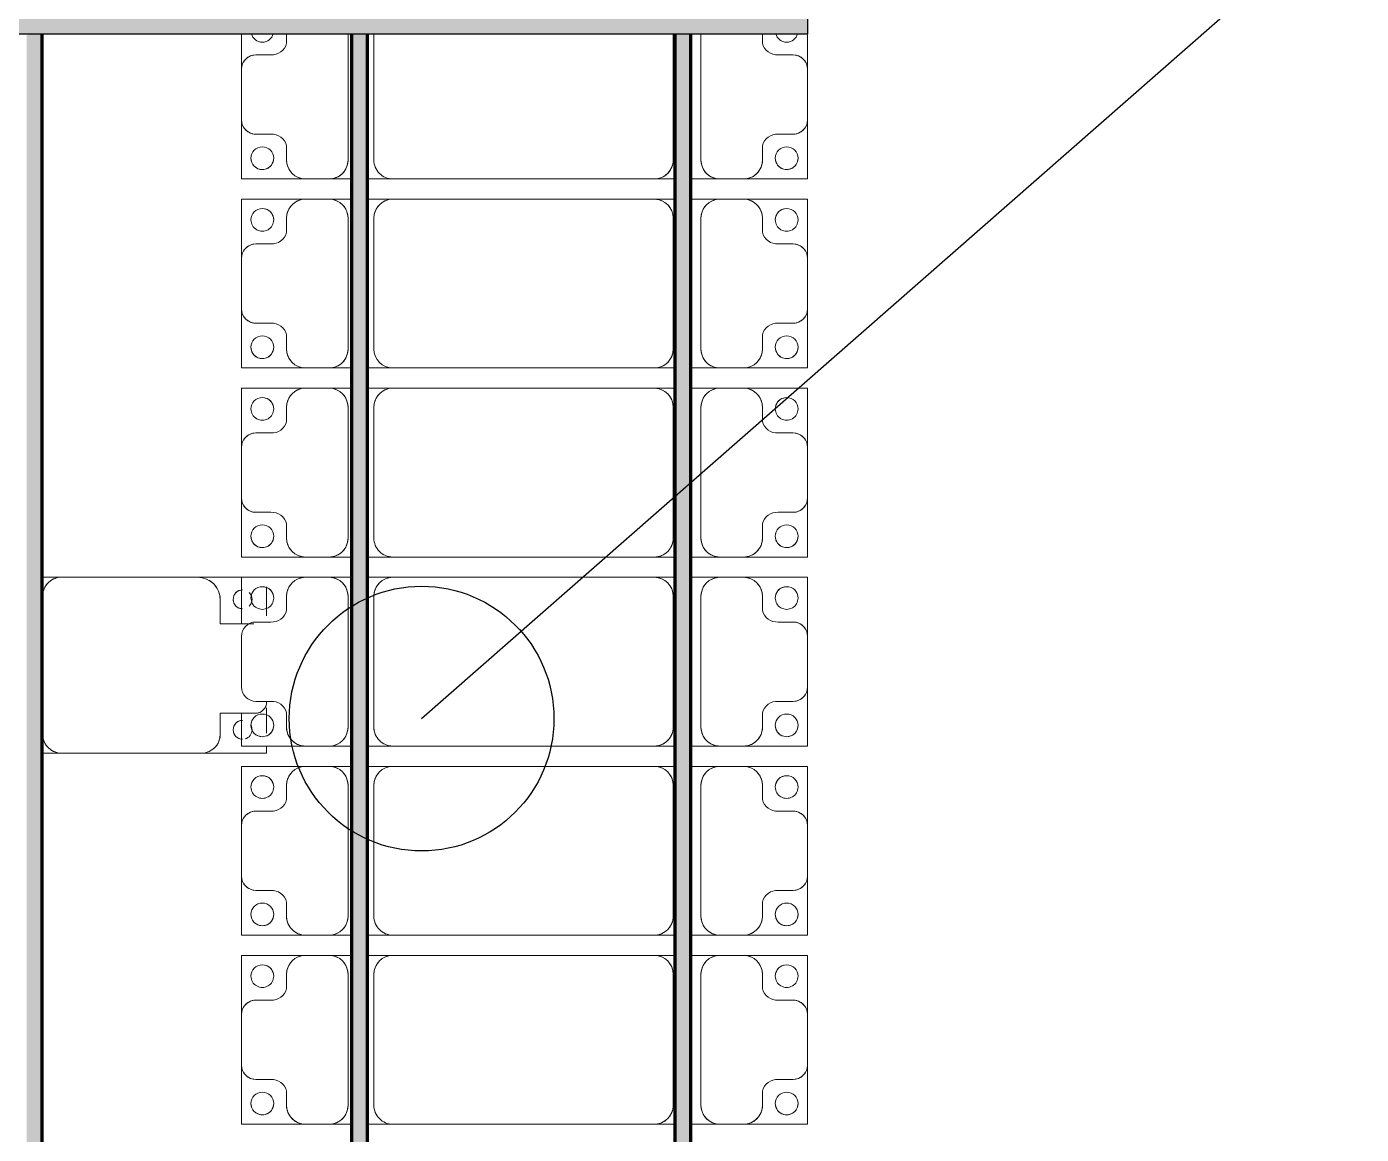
# Model space of a CAD drawing. Header units: millimetres. Extents: x -268744 to 115753, y -96240 to -10461.
# Drawn here: x 32850 to 36379, y -67556 to -64627 of the extents above; entities that cross this region are included whole.
import ezdxf

# ---------------------------------------------------------------- set-up
doc = ezdxf.new("R2010")
doc.units = ezdxf.units.MM
doc.layers.add('A-GENM', color=13, linetype='Continuous', lineweight=9)
doc.layers.add('S-BEAM', color=12, linetype='Continuous', lineweight=9)
doc.layers.add('GC-BICH NEO', color=6, linetype='Continuous')
doc.layers.add('GC-DAY NEO', color=5, linetype='Continuous')

# ---------------------------------------------------------------- blocks, each defined once
blk = doc.blocks.new('Dầm C52 - Hộp 40x60-V24-KHUNG KẾT CẤU BÈ PIN 1')
at = {"layer": 'S-BEAM', "lineweight": 25}
blk.add_hatch(color=4, dxfattribs=at).paths.add_polyline_path([(-145811, -20), (145811, -20), (145811, 20), (-145811, 20)])
at = {"layer": 'S-BEAM', "color": 4, "lineweight": 25}
for p, q in [((145811, 20), (145811, -20)), ((145811, -20), (-145811, -20))]:
    blk.add_line(p, q, dxfattribs=at)
blk = doc.blocks.new('Dai phaodi lai - DẢI PHAO ĐI LẠI-V77-KHUNG KẾT CẤU BÈ PIN 1')
at = {"layer": 'A-GENM', "color": 7}
for p, q in [((44342.3, 748.4), (44433.1, 748.4)), ((44433.1, 748.4), (44342.3, 748.4)), ((44566.9, 748.4), (44433.1, 748.4)), ((44566.9, 748.4), (44723.2, 748.4)), ((44723.2, 748.4), (44566.9, 748.4)), ((44723.2, 748.4), (44723.2, 579.3)), ((44723.2, 579.3), (44723.2, 748.4)), ((44776.8, 748.4), (44933.1, 748.4)), ((44776.8, 579.3), (44776.8, 748.4)), ((44776.8, 748.4), (44776.8, 579.3)), ((44933.1, 748.4), (44776.8, 748.4)), ((45066.9, 748.4), (44933.1, 748.4)), ((45066.9, 748.4), (45223.2, 748.4)), ((45223.2, 748.4), (45066.9, 748.4)), ((45223.2, 748.4), (45223.2, 579.3)), ((45223.2, 579.3), (45223.2, 748.4)), ((45276.8, 748.4), (45433.1, 748.4)), ((45276.8, 579.3), (45276.8, 748.4)), ((45276.8, 748.4), (45276.8, 579.3)), ((45433.1, 748.4), (45276.8, 748.4)), ((45566.9, 748.4), (45433.1, 748.4)), ((45566.9, 748.4), (45723.2, 748.4)), ((45723.2, 748.4), (45566.9, 748.4)), ((45723.2, 748.4), (45723.2, 579.3)), ((45723.2, 579.3), (45723.2, 748.4)), ((45776.8, 748.4), (45933.1, 748.4)), ((45776.8, 579.3), (45776.8, 748.4)), ((45776.8, 748.4), (45776.8, 579.3)), ((45933.1, 748.4), (45776.8, 748.4)), ((46066.9, 748.4), (45933.1, 748.4)), ((46066.9, 748.4), (46223.2, 748.4)), ((46223.2, 748.4), (46066.9, 748.4)), ((46223.2, 748.4), (46223.2, 579.3)), ((46223.2, 579.3), (46223.2, 748.4)), ((46276.8, 748.4), (46433.1, 748.4)), ((46276.8, 579.3), (46276.8, 748.4)), ((46276.8, 748.4), (46276.8, 579.3)), ((46433.1, 748.4), (46276.8, 748.4)), ((46566.9, 748.4), (46433.1, 748.4)), ((46566.9, 748.4), (46723.2, 748.4)), ((46723.2, 748.4), (46566.9, 748.4)), ((46723.2, 748.4), (46723.2, 579.3)), ((46723.2, 579.3), (46723.2, 748.4)), ((46776.8, 748.4), (46933.1, 748.4)), ((46776.8, 579.3), (46776.8, 748.4)), ((46776.8, 748.4), (46776.8, 579.3)), ((46933.1, 748.4), (46776.8, 748.4)), ((47066.9, 748.4), (46933.1, 748.4)), ((47066.9, 748.4), (47223.2, 748.4)), ((47223.2, 748.4), (47066.9, 748.4)), ((47223.2, 748.4), (47223.2, 579.3)), ((47223.2, 579.3), (47223.2, 748.4)), ((44395.1, 710.4), (44395.1, 670.7)), ((44604.9, 670.7), (44604.9, 710.4)), ((44895.1, 710.4), (44895.1, 670.7)), ((45104.9, 670.7), (45104.9, 710.4)), ((45395.1, 710.4), (45395.1, 670.7)), ((45604.9, 670.7), (45604.9, 710.4)), ((45895.1, 710.4), (45895.1, 670.7)), ((46104.9, 670.7), (46104.9, 710.4)), ((46395.1, 710.4), (46395.1, 670.7)), ((46604.9, 670.7), (46604.9, 710.4)), ((46895.1, 710.4), (46895.1, 670.7)), ((47104.9, 670.7), (47104.9, 710.4)), ((44364.3, 629.3), (44342.3, 629.3)), ((44673.2, 629.3), (44635.7, 629.3)), ((44864.3, 629.3), (44826.8, 629.3)), ((45173.2, 629.3), (45135.7, 629.3)), ((45364.3, 629.3), (45326.8, 629.3)), ((45673.2, 629.3), (45635.7, 629.3)), ((45864.3, 629.3), (45826.8, 629.3)), ((46173.2, 629.3), (46135.7, 629.3)), ((46364.3, 629.3), (46326.8, 629.3)), ((46673.2, 629.3), (46635.7, 629.3)), ((46864.3, 629.3), (46826.8, 629.3)), ((47173.2, 629.3), (47135.7, 629.3)), ((44723.2, 516.7), (44723.2, 579.3)), ((44776.8, 579.3), (44776.8, 516.7)), ((45223.2, 516.7), (45223.2, 579.3)), ((45276.8, 579.3), (45276.8, 516.7)), ((45723.2, 516.7), (45723.2, 579.3)), ((45776.8, 579.3), (45776.8, 516.7)), ((46223.2, 516.7), (46223.2, 579.3)), ((46276.8, 579.3), (46276.8, 516.7)), ((46723.2, 516.7), (46723.2, 579.3)), ((46776.8, 579.3), (46776.8, 516.7)), ((47223.2, 516.7), (47223.2, 579.3)), ((44723.2, 516.7), (44723.2, 438.7)), ((44723.2, 516.7), (44723.2, 438.7)), ((44776.8, 438.7), (44776.8, 516.7)), ((44776.8, 438.7), (44776.8, 516.7)), ((45223.2, 516.7), (45223.2, 438.7)), ((45223.2, 516.7), (45223.2, 438.7)), ((45276.8, 438.7), (45276.8, 516.7)), ((45276.8, 438.7), (45276.8, 516.7)), ((45723.2, 516.7), (45723.2, 438.7)), ((45723.2, 516.7), (45723.2, 438.7)), ((45776.8, 438.7), (45776.8, 516.7)), ((45776.8, 438.7), (45776.8, 516.7)), ((46223.2, 516.7), (46223.2, 438.7)), ((46223.2, 516.7), (46223.2, 438.7)), ((46276.8, 438.7), (46276.8, 516.7)), ((46276.8, 438.7), (46276.8, 516.7)), ((46723.2, 516.7), (46723.2, 438.7)), ((46723.2, 516.7), (46723.2, 438.7)), ((46776.8, 438.7), (46776.8, 516.7)), ((46776.8, 438.7), (46776.8, 516.7)), ((47223.2, 516.7), (47223.2, 438.7)), ((47223.2, 516.7), (47223.2, 438.7)), ((44342.3, 466.7), (44673.2, 466.7)), ((44826.8, 466.7), (45173.2, 466.7)), ((45326.8, 466.7), (45673.2, 466.7)), ((45826.8, 466.7), (46173.2, 466.7)), ((46326.8, 466.7), (46673.2, 466.7)), ((46826.8, 466.7), (47173.2, 466.7)), ((44673.2, 393.3), (44342.3, 393.3)), ((44723.2, 398.7), (44723.2, 343.3)), ((44723.2, 398.7), (44723.2, 343.3)), ((44776.8, 343.3), (44776.8, 398.7)), ((44776.8, 343.3), (44776.8, 398.7)), ((45173.2, 393.3), (44826.8, 393.3)), ((45223.2, 398.7), (45223.2, 343.3)), ((45223.2, 398.7), (45223.2, 343.3)), ((45276.8, 343.3), (45276.8, 398.7)), ((45276.8, 343.3), (45276.8, 398.7)), ((45673.2, 393.3), (45326.8, 393.3)), ((45723.2, 398.7), (45723.2, 343.3)), ((45723.2, 398.7), (45723.2, 343.3)), ((45776.8, 343.3), (45776.8, 398.7)), ((45776.8, 343.3), (45776.8, 398.7)), ((46173.2, 393.3), (45826.8, 393.3)), ((46223.2, 398.7), (46223.2, 343.3)), ((46223.2, 398.7), (46223.2, 343.3)), ((46276.8, 343.3), (46276.8, 398.7)), ((46276.8, 343.3), (46276.8, 398.7)), ((46673.2, 393.3), (46326.8, 393.3)), ((46723.2, 398.7), (46723.2, 343.3)), ((46723.2, 398.7), (46723.2, 343.3)), ((46776.8, 343.3), (46776.8, 398.7)), ((46776.8, 343.3), (46776.8, 398.7)), ((47173.2, 393.3), (46826.8, 393.3)), ((47223.2, 398.7), (47223.2, 343.3)), ((47223.2, 398.7), (47223.2, 343.3)), ((44723.2, -348.3), (44723.2, 343.3)), ((44776.8, 343.3), (44776.8, -348.3)), ((45223.2, -348.3), (45223.2, 343.3)), ((45276.8, 343.3), (45276.8, -348.3)), ((45723.2, -348.3), (45723.2, 343.3)), ((45776.8, 343.3), (45776.8, -348.3)), ((46223.2, -348.3), (46223.2, 343.3)), ((46276.8, 343.3), (46276.8, -348.3)), ((46723.2, -348.3), (46723.2, 343.3)), ((46776.8, 343.3), (46776.8, -348.3)), ((47223.2, -348.3), (47223.2, 343.3)), ((44723.2, -348.3), (44723.2, -416.3)), ((44723.2, -348.3), (44723.2, -416.3)), ((44776.8, -416.3), (44776.8, -348.3)), ((44776.8, -416.3), (44776.8, -348.3)), ((45223.2, -348.3), (45223.2, -416.3)), ((45223.2, -348.3), (45223.2, -416.3)), ((45276.8, -416.3), (45276.8, -348.3)), ((45276.8, -416.3), (45276.8, -348.3)), ((45723.2, -348.3), (45723.2, -416.3)), ((45723.2, -348.3), (45723.2, -416.3)), ((45776.8, -416.3), (45776.8, -348.3)), ((45776.8, -416.3), (45776.8, -348.3)), ((46223.2, -348.3), (46223.2, -416.3)), ((46223.2, -348.3), (46223.2, -416.3)), ((46276.8, -416.3), (46276.8, -348.3)), ((46276.8, -416.3), (46276.8, -348.3)), ((46723.2, -348.3), (46723.2, -416.3)), ((46723.2, -348.3), (46723.2, -416.3)), ((46776.8, -416.3), (46776.8, -348.3)), ((46776.8, -416.3), (46776.8, -348.3)), ((47223.2, -348.3), (47223.2, -416.3)), ((47223.2, -348.3), (47223.2, -416.3)), ((44342.3, -398.3), (44673.2, -398.3)), ((44826.8, -398.3), (45173.2, -398.3)), ((45326.8, -398.3), (45673.2, -398.3)), ((45826.8, -398.3), (46173.2, -398.3)), ((46326.8, -398.3), (46673.2, -398.3)), ((46826.8, -398.3), (47173.2, -398.3)), ((44723.2, -456.3), (44723.2, -516.7)), ((44723.2, -456.3), (44723.2, -516.7)), ((44776.8, -516.7), (44776.8, -456.3)), ((44776.8, -516.7), (44776.8, -456.3)), ((45223.2, -456.3), (45223.2, -516.7)), ((45223.2, -456.3), (45223.2, -516.7)), ((45276.8, -516.7), (45276.8, -456.3)), ((45276.8, -516.7), (45276.8, -456.3)), ((45723.2, -456.3), (45723.2, -516.7)), ((45723.2, -456.3), (45723.2, -516.7)), ((45776.8, -516.7), (45776.8, -456.3)), ((45776.8, -516.7), (45776.8, -456.3)), ((46223.2, -456.3), (46223.2, -516.7)), ((46223.2, -456.3), (46223.2, -516.7)), ((46276.8, -516.7), (46276.8, -456.3)), ((46276.8, -516.7), (46276.8, -456.3)), ((46723.2, -456.3), (46723.2, -516.7)), ((46723.2, -456.3), (46723.2, -516.7)), ((46776.8, -516.7), (46776.8, -456.3)), ((46776.8, -516.7), (46776.8, -456.3)), ((47223.2, -456.3), (47223.2, -516.7)), ((47223.2, -456.3), (47223.2, -516.7)), ((44673.2, -466.7), (44342.3, -466.7)), ((45173.2, -466.7), (44826.8, -466.7)), ((45673.2, -466.7), (45326.8, -466.7)), ((46173.2, -466.7), (45826.8, -466.7)), ((46673.2, -466.7), (46326.8, -466.7)), ((47173.2, -466.7), (46826.8, -466.7)), ((44723.2, -579.3), (44723.2, -516.7)), ((44776.8, -516.7), (44776.8, -579.3)), ((45223.2, -579.3), (45223.2, -516.7)), ((45276.8, -516.7), (45276.8, -579.3)), ((45723.2, -579.3), (45723.2, -516.7)), ((45776.8, -516.7), (45776.8, -579.3)), ((46223.2, -579.3), (46223.2, -516.7)), ((46276.8, -516.7), (46276.8, -579.3)), ((46723.2, -579.3), (46723.2, -516.7)), ((46776.8, -516.7), (46776.8, -579.3)), ((47223.2, -579.3), (47223.2, -516.7)), ((44723.2, -579.3), (44723.2, -748.4)), ((44723.2, -748.4), (44723.2, -579.3)), ((44776.8, -748.4), (44776.8, -579.3)), ((44776.8, -579.3), (44776.8, -748.4)), ((45223.2, -579.3), (45223.2, -748.4)), ((45223.2, -748.4), (45223.2, -579.3)), ((45276.8, -748.4), (45276.8, -579.3)), ((45276.8, -579.3), (45276.8, -748.4)), ((45723.2, -579.3), (45723.2, -748.4)), ((45723.2, -748.4), (45723.2, -579.3)), ((45776.8, -748.4), (45776.8, -579.3)), ((45776.8, -579.3), (45776.8, -748.4)), ((46223.2, -579.3), (46223.2, -748.4)), ((46223.2, -748.4), (46223.2, -579.3)), ((46276.8, -748.4), (46276.8, -579.3)), ((46276.8, -579.3), (46276.8, -748.4)), ((46723.2, -579.3), (46723.2, -748.4)), ((46723.2, -748.4), (46723.2, -579.3)), ((46776.8, -748.4), (46776.8, -579.3)), ((46776.8, -579.3), (46776.8, -748.4)), ((47223.2, -579.3), (47223.2, -748.4)), ((47223.2, -748.4), (47223.2, -579.3)), ((44342.3, -629.3), (44364.3, -629.3)), ((44635.7, -629.3), (44673.2, -629.3)), ((44826.8, -629.3), (44864.3, -629.3)), ((45135.7, -629.3), (45173.2, -629.3)), ((45326.8, -629.3), (45364.3, -629.3)), ((45635.7, -629.3), (45673.2, -629.3)), ((45826.8, -629.3), (45864.3, -629.3)), ((46135.7, -629.3), (46173.2, -629.3)), ((46326.8, -629.3), (46364.3, -629.3)), ((46635.7, -629.3), (46673.2, -629.3)), ((46826.8, -629.3), (46864.3, -629.3)), ((47135.7, -629.3), (47173.2, -629.3)), ((44395.1, -670.7), (44395.1, -710.4)), ((44604.9, -710.4), (44604.9, -670.7)), ((44895.1, -670.7), (44895.1, -710.4)), ((45104.9, -710.4), (45104.9, -670.7)), ((45395.1, -670.7), (45395.1, -710.4)), ((45604.9, -710.4), (45604.9, -670.7)), ((45895.1, -670.7), (45895.1, -710.4)), ((46104.9, -710.4), (46104.9, -670.7)), ((46395.1, -670.7), (46395.1, -710.4)), ((46604.9, -710.4), (46604.9, -670.7)), ((46895.1, -670.7), (46895.1, -710.4)), ((47104.9, -710.4), (47104.9, -670.7)), ((44433.1, -748.4), (44342.3, -748.4)), ((44342.3, -748.4), (44433.1, -748.4)), ((44433.1, -748.4), (44566.9, -748.4)), ((44723.2, -748.4), (44566.9, -748.4)), ((44566.9, -748.4), (44723.2, -748.4)), ((44933.1, -748.4), (44776.8, -748.4)), ((44776.8, -748.4), (44933.1, -748.4)), ((44933.1, -748.4), (45066.9, -748.4)), ((45223.2, -748.4), (45066.9, -748.4)), ((45066.9, -748.4), (45223.2, -748.4)), ((45433.1, -748.4), (45276.8, -748.4)), ((45276.8, -748.4), (45433.1, -748.4)), ((45433.1, -748.4), (45566.9, -748.4)), ((45723.2, -748.4), (45566.9, -748.4)), ((45566.9, -748.4), (45723.2, -748.4)), ((45900.1, -748.4), (45776.8, -748.4)), ((45776.8, -748.4), (45900.1, -748.4)), ((45933.1, -748.4), (46066.9, -748.4)), ((46223.2, -748.4), (46136.6, -748.4)), ((46136.6, -748.4), (46223.2, -748.4)), ((46433.1, -748.4), (46276.8, -748.4)), ((46276.8, -748.4), (46433.1, -748.4)), ((46433.1, -748.4), (46566.9, -748.4)), ((46723.2, -748.4), (46566.9, -748.4)), ((46566.9, -748.4), (46723.2, -748.4)), ((46933.1, -748.4), (46776.8, -748.4)), ((46776.8, -748.4), (46933.1, -748.4)), ((46933.1, -748.4), (47066.9, -748.4)), ((47223.2, -748.4), (47066.9, -748.4)), ((47066.9, -748.4), (47223.2, -748.4))]:
    blk.add_line(p, q, dxfattribs=at)
for centre, radius, start, end in [((44433.1, 710.4), 38, 90, 180), ((44433.1, 710.4), 38, 90, 180), ((44433.1, 710.4), 38, 120, 180), ((44433.1, 710.4), 38, 120, 180), ((44433.1, 710.4), 38, 90, 105), ((44433.1, 710.4), 38, 90, 105), ((44566.9, 710.4), 38, 0, 90), ((44566.9, 710.4), 38, 75, 90), ((44566.9, 710.4), 38, 0, 90), ((44566.9, 710.4), 38, 75, 90), ((44566.9, 710.4), 38, 0, 60), ((44566.9, 710.4), 38, 0, 60), ((44933.1, 710.4), 38, 90, 180), ((44933.1, 710.4), 38, 90, 180), ((44933.1, 710.4), 38, 120, 180), ((44933.1, 710.4), 38, 120, 180), ((44933.1, 710.4), 38, 90, 105), ((44933.1, 710.4), 38, 90, 105), ((45066.9, 710.4), 38, 0, 90), ((45066.9, 710.4), 38, 75, 90), ((45066.9, 710.4), 38, 0, 90), ((45066.9, 710.4), 38, 75, 90), ((45066.9, 710.4), 38, 0, 60), ((45066.9, 710.4), 38, 0, 60), ((45433.1, 710.4), 38, 90, 180), ((45433.1, 710.4), 38, 90, 180), ((45433.1, 710.4), 38, 120, 180), ((45433.1, 710.4), 38, 120, 180), ((45433.1, 710.4), 38, 90, 105), ((45433.1, 710.4), 38, 90, 105), ((45566.9, 710.4), 38, 0, 90), ((45566.9, 710.4), 38, 75, 90), ((45566.9, 710.4), 38, 0, 90), ((45566.9, 710.4), 38, 75, 90), ((45566.9, 710.4), 38, 360, 60), ((45566.9, 710.4), 38, 360, 60), ((45933.1, 710.4), 38, 90, 180), ((45933.1, 710.4), 38, 90, 180), ((45933.1, 710.4), 38, 120, 180), ((45933.1, 710.4), 38, 120, 180), ((45933.1, 710.4), 38, 90, 105), ((45933.1, 710.4), 38, 90, 105), ((46066.9, 710.4), 38, 0, 90), ((46066.9, 710.4), 38, 75, 90), ((46066.9, 710.4), 38, 0, 90), ((46066.9, 710.4), 38, 75, 90), ((46066.9, 710.4), 38, 0, 60), ((46066.9, 710.4), 38, 0, 60), ((46433.1, 710.4), 38, 90, 180), ((46433.1, 710.4), 38, 90, 180), ((46433.1, 710.4), 38, 120, 180), ((46433.1, 710.4), 38, 120, 180), ((46433.1, 710.4), 38, 90, 105), ((46433.1, 710.4), 38, 90, 105), ((46566.9, 710.4), 38, 0, 90), ((46566.9, 710.4), 38, 75, 90), ((46566.9, 710.4), 38, 0, 90), ((46566.9, 710.4), 38, 75, 90), ((46566.9, 710.4), 38, 0, 60), ((46566.9, 710.4), 38, 0, 60), ((46933.1, 710.4), 38, 90, 180), ((46933.1, 710.4), 38, 90, 180), ((46933.1, 710.4), 38, 120, 180), ((46933.1, 710.4), 38, 120, 180), ((46933.1, 710.4), 38, 90, 105), ((46933.1, 710.4), 38, 90, 105), ((47066.9, 710.4), 38, 360, 90), ((47066.9, 710.4), 38, 75, 90), ((47066.9, 710.4), 38, 360, 90), ((47066.9, 710.4), 38, 75, 90), ((47066.9, 710.4), 38, 0, 60), ((47066.9, 710.4), 38, 0, 60), ((44331.6, 693.3), 30, 285, 75), ((44331.6, 693.3), 30, 285, 75), ((44668.4, 693.3), 30, 90, 270), ((44668.4, 693.3), 30, 90, 270), ((44668.4, 693.3), 30, 270, 90), ((44668.4, 693.3), 30, 0, 90), ((44831.6, 693.3), 30, 90, 270), ((44831.6, 693.3), 30, 90, 180), ((44831.6, 693.3), 30, 270, 90), ((44831.6, 693.3), 30, 270, 90), ((45168.4, 693.3), 30, 90, 270), ((45168.4, 693.3), 30, 90, 270), ((45168.4, 693.3), 30, 270, 90), ((45168.4, 693.3), 30, 0, 90), ((45331.6, 693.3), 30, 90, 270), ((45331.6, 693.3), 30, 90, 180), ((45331.6, 693.3), 30, 270, 90), ((45331.6, 693.3), 30, 270, 90), ((45668.4, 693.3), 30, 90, 270), ((45668.4, 693.3), 30, 90, 270), ((45668.4, 693.3), 30, 270, 90), ((45668.4, 693.3), 30, 0, 90), ((45831.6, 693.3), 30, 90, 270), ((45831.6, 693.3), 30, 90, 180), ((45831.6, 693.3), 30, 270, 90), ((45831.6, 693.3), 30, 270, 90), ((46168.4, 693.3), 30, 90, 270), ((46168.4, 693.3), 30, 90, 270), ((46168.4, 693.3), 30, 270, 90), ((46168.4, 693.3), 30, 0, 90), ((46331.6, 693.3), 30, 90, 270), ((46331.6, 693.3), 30, 90, 180), ((46331.6, 693.3), 30, 270, 90), ((46331.6, 693.3), 30, 270, 90), ((46668.4, 693.3), 30, 90, 270), ((46668.4, 693.3), 30, 90, 270), ((46668.4, 693.3), 30, 270, 90), ((46668.4, 693.3), 30, 0, 90), ((46831.6, 693.3), 30, 90, 270), ((46831.6, 693.3), 30, 90, 180), ((46831.6, 693.3), 30, 270, 90), ((46831.6, 693.3), 30, 270, 90), ((47168.4, 693.3), 30, 90, 270), ((47168.4, 693.3), 30, 90, 270), ((47168.4, 693.3), 30, 270, 90), ((47168.4, 693.3), 30, 0, 90), ((44355.2, 668.2), 40, 283.1885, 3.5081), ((44644.8, 668.2), 40, 176.4919, 256.8115), ((44668.4, 693.3), 30, 270, 345), ((44831.6, 693.3), 30, 195, 270), ((44855.2, 668.2), 40, 283.1885, 3.5081), ((45144.8, 668.2), 40, 176.4919, 256.8115), ((45168.4, 693.3), 30, 270, 345), ((45331.6, 693.3), 30, 195, 270), ((45355.2, 668.2), 40, 283.1885, 3.5081), ((45644.8, 668.2), 40, 176.4919, 256.8115), ((45668.4, 693.3), 30, 270, 345), ((45831.6, 693.3), 30, 195, 270), ((45855.2, 668.2), 40, 283.1885, 3.5081), ((46144.8, 668.2), 40, 176.4919, 256.8115), ((46168.4, 693.3), 30, 270, 345), ((46331.6, 693.3), 30, 195, 270), ((46355.2, 668.2), 40, 283.1885, 3.5081), ((46644.8, 668.2), 40, 176.4919, 256.8115), ((46668.4, 693.3), 30, 270, 345), ((46831.6, 693.3), 30, 195, 270), ((46855.2, 668.2), 40, 283.1885, 3.5081), ((47144.8, 668.2), 40, 176.4919, 256.8115), ((47168.4, 693.3), 30, 270, 345), ((44673.2, 579.3), 50, 360, 90), ((44673.2, 579.3), 50, 15, 90), ((44826.8, 579.3), 50, 90, 180), ((44826.8, 579.3), 50, 90, 165), ((45173.2, 579.3), 50, 0, 90), ((45173.2, 579.3), 50, 15, 90), ((45326.8, 579.3), 50, 90, 180), ((45326.8, 579.3), 50, 90, 165), ((45673.2, 579.3), 50, 360, 90), ((45673.2, 579.3), 50, 15, 90), ((45826.8, 579.3), 50, 90, 180), ((45826.8, 579.3), 50, 90, 165), ((46173.2, 579.3), 50, 360, 90), ((46173.2, 579.3), 50, 15, 90), ((46326.8, 579.3), 50, 90, 180), ((46326.8, 579.3), 50, 90, 165), ((46673.2, 579.3), 50, 0, 90), ((46673.2, 579.3), 50, 15, 90), ((46826.8, 579.3), 50, 90, 180), ((46826.8, 579.3), 50, 90, 165), ((47173.2, 579.3), 50, 360, 90), ((47173.2, 579.3), 50, 15, 90), ((44673.2, 516.7), 50, 270, 0), ((44673.2, 516.7), 50, 270, 345), ((44826.8, 516.7), 50, 180, 270), ((44826.8, 516.7), 50, 195, 270), ((45173.2, 516.7), 50, 270, 0), ((45173.2, 516.7), 50, 270, 345), ((45326.8, 516.7), 50, 180, 270), ((45326.8, 516.7), 50, 195, 270), ((45673.2, 516.7), 50, 270, 0), ((45673.2, 516.7), 50, 270, 345), ((45826.8, 516.7), 50, 180, 270), ((45826.8, 516.7), 50, 195, 270), ((46173.2, 516.7), 50, 270, 0), ((46173.2, 516.7), 50, 270, 345), ((46326.8, 516.7), 50, 180, 270), ((46326.8, 516.7), 50, 195, 270), ((46673.2, 516.7), 50, 270, 0), ((46673.2, 516.7), 50, 270, 345), ((46826.8, 516.7), 50, 180, 270), ((46826.8, 516.7), 50, 195, 270), ((47173.2, 516.7), 50, 270, 360), ((47173.2, 516.7), 50, 270, 345), ((44673.2, 343.3), 50, 360, 90), ((44673.2, 343.3), 50, 360, 75), ((44826.8, 343.3), 50, 90, 180), ((45173.2, 343.3), 50, 0, 90), ((45173.2, 343.3), 50, 0, 75), ((45326.8, 343.3), 50, 90, 180), ((45326.8, 343.3), 50, 105, 135), ((45673.2, 343.3), 50, 360, 90), ((45673.2, 343.3), 50, 360, 75), ((45826.8, 343.3), 50, 90, 180), ((45826.8, 343.3), 50, 105, 135), ((46173.2, 343.3), 50, 360, 90), ((46173.2, 343.3), 50, 360, 71.408), ((46326.8, 343.3), 50, 90, 180), ((46326.8, 343.3), 50, 105, 135), ((46673.2, 343.3), 50, 360, 90), ((46673.2, 343.3), 50, 360, 75), ((46826.8, 343.3), 50, 90, 180), ((46826.8, 343.3), 50, 105, 135), ((47173.2, 343.3), 50, 360, 90), ((47173.2, 343.3), 50, 360, 75), ((44826.8, 343.3), 50, 150, 180), ((44826.8, 343.3), 50, 117.2693, 135), ((45326.8, 343.3), 50, 150, 180), ((45826.8, 343.3), 50, 150, 180), ((46326.8, 343.3), 50, 150, 180), ((46826.8, 343.3), 50, 150, 180), ((44673.2, -348.3), 50, 270, 0), ((44673.2, -348.3), 50, 270, 0), ((44826.8, -348.3), 50, 180, 270), ((45173.2, -348.3), 50, 270, 360), ((45173.2, -348.3), 50, 270, 360), ((45326.8, -348.3), 50, 180, 270), ((45673.2, -348.3), 50, 270, 0), ((45673.2, -348.3), 50, 270, 0), ((45826.8, -348.3), 50, 180, 270), ((46173.2, -348.3), 50, 270, 0), ((46173.2, -348.3), 50, 300, 0), ((46326.8, -348.3), 50, 180, 270), ((46673.2, -348.3), 50, 270, 0), ((46673.2, -348.3), 50, 270, 0), ((46826.8, -348.3), 50, 180, 270), ((47173.2, -348.3), 50, 270, 0), ((47173.2, -348.3), 50, 270, 0), ((44826.8, -348.3), 50, 195, 270), ((45326.8, -348.3), 50, 195, 270), ((45826.8, -348.3), 50, 195, 270), ((46326.8, -348.3), 50, 195, 270), ((46826.8, -348.3), 50, 195, 270), ((46173.2, -348.3), 50, 270, 285), ((44673.2, -516.7), 50, 360, 90), ((44673.2, -516.7), 50, 15, 90), ((44826.8, -516.7), 50, 90, 180), ((44826.8, -516.7), 50, 90, 165), ((45173.2, -516.7), 50, 360, 90), ((45173.2, -516.7), 50, 15, 90), ((45326.8, -516.7), 50, 90, 180), ((45326.8, -516.7), 50, 90, 165), ((45673.2, -516.7), 50, 360, 90), ((45673.2, -516.7), 50, 15, 90), ((45826.8, -516.7), 50, 90, 180), ((45826.8, -516.7), 50, 90, 165), ((46173.2, -516.7), 50, 0, 90), ((46173.2, -516.7), 50, 15, 90), ((46326.8, -516.7), 50, 90, 180), ((46326.8, -516.7), 50, 90, 165), ((46673.2, -516.7), 50, 0, 90), ((46673.2, -516.7), 50, 15, 90), ((46826.8, -516.7), 50, 90, 180), ((46826.8, -516.7), 50, 90, 165), ((47173.2, -516.7), 50, 360, 90), ((47173.2, -516.7), 50, 15, 90), ((44673.2, -579.3), 50, 270, 360), ((44673.2, -579.3), 50, 270, 345), ((44826.8, -579.3), 50, 180, 270), ((44826.8, -579.3), 50, 195, 270), ((45173.2, -579.3), 50, 270, 360), ((45173.2, -579.3), 50, 270, 345), ((45326.8, -579.3), 50, 180, 270), ((45326.8, -579.3), 50, 195, 270), ((45673.2, -579.3), 50, 270, 360), ((45673.2, -579.3), 50, 270, 345), ((45826.8, -579.3), 50, 180, 270), ((45826.8, -579.3), 50, 195, 270), ((46173.2, -579.3), 50, 270, 0), ((46173.2, -579.3), 50, 270, 345), ((46326.8, -579.3), 50, 180, 270), ((46326.8, -579.3), 50, 195, 270), ((46673.2, -579.3), 50, 270, 0), ((46673.2, -579.3), 50, 270, 345), ((46826.8, -579.3), 50, 180, 270), ((46826.8, -579.3), 50, 195, 270), ((47173.2, -579.3), 50, 270, 0), ((47173.2, -579.3), 50, 270, 345), ((44355.2, -668.2), 40, 356.4919, 76.8115), ((44644.8, -668.2), 40, 103.1885, 183.5081), ((44855.2, -668.2), 40, 356.4919, 76.8115), ((45144.8, -668.2), 40, 103.1885, 183.5081), ((45355.2, -668.2), 40, 356.4919, 76.8115), ((45644.8, -668.2), 40, 103.1885, 183.5081), ((45855.2, -668.2), 40, 356.4919, 76.8115), ((46144.8, -668.2), 40, 103.1885, 183.5081), ((46355.2, -668.2), 40, 356.4919, 76.8115), ((46644.8, -668.2), 40, 103.1885, 183.5081), ((46855.2, -668.2), 40, 356.4919, 76.8115), ((47144.8, -668.2), 40, 103.1885, 183.5081), ((44331.6, -693.3), 30, 285, 75), ((44331.6, -693.3), 30, 285, 75), ((44668.4, -693.3), 30, 90, 270), ((44668.4, -693.3), 30, 90, 270), ((44668.4, -693.3), 30, 270, 90), ((44668.4, -693.3), 30, 15, 90), ((44831.6, -693.3), 30, 90, 270), ((44831.6, -693.3), 30, 90, 165), ((44831.6, -693.3), 30, 270, 90), ((44831.6, -693.3), 30, 270, 90), ((45168.4, -693.3), 30, 90, 270), ((45168.4, -693.3), 30, 90, 270), ((45168.4, -693.3), 30, 270, 90), ((45168.4, -693.3), 30, 15, 90), ((45331.6, -693.3), 30, 90, 270), ((45331.6, -693.3), 30, 90, 165), ((45331.6, -693.3), 30, 270, 90), ((45331.6, -693.3), 30, 270, 90), ((45668.4, -693.3), 30, 90, 270), ((45668.4, -693.3), 30, 90, 270), ((45668.4, -693.3), 30, 270, 90), ((45668.4, -693.3), 30, 15, 90), ((45831.6, -693.3), 30, 90, 270), ((45831.6, -693.3), 30, 90, 165), ((45831.6, -693.3), 30, 270, 90), ((45831.6, -693.3), 30, 270, 90), ((46168.4, -693.3), 30, 90, 270), ((46168.4, -693.3), 30, 90, 270), ((46168.4, -693.3), 30, 270, 90), ((46168.4, -693.3), 30, 15, 90), ((46331.6, -693.3), 30, 90, 270), ((46331.6, -693.3), 30, 90, 165), ((46331.6, -693.3), 30, 270, 90), ((46331.6, -693.3), 30, 270, 90), ((46668.4, -693.3), 30, 90, 270), ((46668.4, -693.3), 30, 90, 270), ((46668.4, -693.3), 30, 270, 90), ((46668.4, -693.3), 30, 15, 90), ((46831.6, -693.3), 30, 90, 270), ((46831.6, -693.3), 30, 90, 165), ((46831.6, -693.3), 30, 270, 90), ((46831.6, -693.3), 30, 270, 90), ((47168.4, -693.3), 30, 90, 270), ((47168.4, -693.3), 30, 90, 270), ((47168.4, -693.3), 30, 270, 90), ((47168.4, -693.3), 30, 15, 90), ((44668.4, -693.3), 30, 270, 0), ((44831.6, -693.3), 30, 180, 270), ((45168.4, -693.3), 30, 270, 360), ((45331.6, -693.3), 30, 180, 270), ((45668.4, -693.3), 30, 270, 0), ((45831.6, -693.3), 30, 180, 270), ((46168.4, -693.3), 30, 270, 360), ((46331.6, -693.3), 30, 180, 270), ((46668.4, -693.3), 30, 270, 0), ((46831.6, -693.3), 30, 180, 270), ((47168.4, -693.3), 30, 270, 360), ((44433.1, -710.4), 38, 180, 270), ((44433.1, -710.4), 38, 180, 240), ((44433.1, -710.4), 38, 180, 270), ((44433.1, -710.4), 38, 180, 240), ((44566.9, -710.4), 38, 270, 360), ((44566.9, -710.4), 38, 270, 360), ((44566.9, -710.4), 38, 300, 360), ((44566.9, -710.4), 38, 300, 360), ((44933.1, -710.4), 38, 180, 270), ((44933.1, -710.4), 38, 180, 240), ((44933.1, -710.4), 38, 180, 270), ((44933.1, -710.4), 38, 180, 240), ((45066.9, -710.4), 38, 270, 0), ((45066.9, -710.4), 38, 270, 0), ((45066.9, -710.4), 38, 300, 0), ((45066.9, -710.4), 38, 300, 0), ((45433.1, -710.4), 38, 180, 270), ((45433.1, -710.4), 38, 180, 240), ((45433.1, -710.4), 38, 180, 270), ((45433.1, -710.4), 38, 180, 240), ((45566.9, -710.4), 38, 270, 360), ((45566.9, -710.4), 38, 270, 360), ((45566.9, -710.4), 38, 300, 360), ((45566.9, -710.4), 38, 300, 360), ((45933.1, -710.4), 38, 180, 270), ((45933.1, -710.4), 38, 180, 210), ((45933.1, -710.4), 38, 180, 210), ((46066.9, -710.4), 38, 270, 0), ((46433.1, -710.4), 38, 180, 270), ((46433.1, -710.4), 38, 180, 240), ((46433.1, -710.4), 38, 180, 270), ((46433.1, -710.4), 38, 180, 240), ((46566.9, -710.4), 38, 270, 0), ((46566.9, -710.4), 38, 270, 0), ((46566.9, -710.4), 38, 300, 0), ((46566.9, -710.4), 38, 300, 0), ((46933.1, -710.4), 38, 180, 270), ((46933.1, -710.4), 38, 180, 240), ((46933.1, -710.4), 38, 180, 270), ((46933.1, -710.4), 38, 180, 240), ((47066.9, -710.4), 38, 270, 0), ((47066.9, -710.4), 38, 270, 0), ((47066.9, -710.4), 38, 300, 0), ((47066.9, -710.4), 38, 300, 0), ((44433.1, -710.4), 38, 255, 270), ((44433.1, -710.4), 38, 255, 270), ((44566.9, -710.4), 38, 270, 285), ((44566.9, -710.4), 38, 270, 285), ((44933.1, -710.4), 38, 255, 270), ((44933.1, -710.4), 38, 255, 270), ((45066.9, -710.4), 38, 270, 285), ((45066.9, -710.4), 38, 270, 285), ((45433.1, -710.4), 38, 255, 270), ((45433.1, -710.4), 38, 255, 270), ((45566.9, -710.4), 38, 270, 285), ((45566.9, -710.4), 38, 270, 285), ((46433.1, -710.4), 38, 255, 270), ((46433.1, -710.4), 38, 255, 270), ((46566.9, -710.4), 38, 270, 285), ((46566.9, -710.4), 38, 270, 285), ((46933.1, -710.4), 38, 255, 270), ((46933.1, -710.4), 38, 255, 270), ((47066.9, -710.4), 38, 270, 285), ((47066.9, -710.4), 38, 270, 285)]:
    blk.add_arc(centre, radius, start, end, dxfattribs=at)
blk = doc.blocks.new('Dầm C52 - Dầm C52-V78-KHUNG KẾT CẤU BÈ PIN 1')
at = {"layer": 'S-BEAM', "lineweight": 140}
h = blk.add_hatch(color=1, dxfattribs=at)
h.paths.add_polyline_path([(-25480.9, 20), (-25480.9, -20), (-25440.9, -19.8), (-25445.2, 20)])
h.paths.add_polyline_path([(-25400.9, 20), (-25400.9, -20), (-19440.9, -19.8), (-19443, 20), (-24983.5, 20)])
h.paths.add_polyline_path([(-19400.9, -19.8), (-19400.9, -20), (-13440.9, -19.8), (-13440.9, 20), (-19400.9, 20)])
h.paths.add_polyline_path([(-13400.9, -19.8), (-13400.9, -20), (-7440.9, -19.8), (-7440.9, 20), (-13400.9, 20)])
h.paths.add_polyline_path([(-7400.9, -20), (-2883.4, -19.8), (-2883.4, 20), (-7400.9, 20), (-7400.9, -19.8)])
h.paths.add_polyline_path([(-1283.4, -20), (4559.1, -19.8), (4559.1, 20), (-1283.4, 20), (-1283.4, -19.8)])
h.paths.add_polyline_path([(4599.1, 20), (4599.1, -20), (10559.1, -19.8), (10559.1, 20), (5027.2, 20)])
h.paths.add_polyline_path([(10599.1, 20), (10599.1, -20), (16559.1, -19.8), (16559.1, 20), (11029.4, 20)])
h.paths.add_polyline_path([(16599.1, 20), (16599.1, -20), (22559.1, -19.8), (22559.1, 20), (17031.5, 20)])
h.paths.add_polyline_path([(22599.1, 20), (22599.1, -20), (25259.1, -19.8), (25259.1, 20), (23033.7, 20)])
h.paths.add_polyline_path([(25299.1, -20), (25480.9, -19.8), (25480.9, 20), (25299.1, 20), (25299.1, -19.8)])
at = {"layer": 'S-BEAM', "color": 1, "lineweight": 140}
for p, q in [((-25400.9, 20), (-19443, 20)), ((-19443, -20), (-25400.9, -20))]:
    blk.add_line(p, q, dxfattribs=at)
blk = doc.blocks.new('Dầm C52 - Dầm C52-V79-KHUNG KẾT CẤU BÈ PIN 1')
at = {"layer": 'S-BEAM', "lineweight": 140}
h = blk.add_hatch(color=1, dxfattribs=at)
h.paths.add_polyline_path([(-25480.9, 20), (-25480.9, -20), (-25440.9, -20), (-25440.9, 20)])
h.paths.add_polyline_path([(-25400.9, 20), (-25400.9, -20), (-19440.9, -20), (-19443, 20), (-24983.5, 20)])
h.paths.add_polyline_path([(-19400.9, 20), (-19400.9, -20), (-13440.9, -20), (-13440.9, 20), (-18981.3, 20)])
h.paths.add_polyline_path([(-13400.9, -20), (-7440.9, -20), (-7440.9, 20), (-13400.9, 20)])
h.paths.add_polyline_path([(-7400.9, 20), (-7400.9, -20), (-2883.4, -20), (-2883.4, 20), (-6977, 20)])
h.paths.add_polyline_path([(-1283.4, 20), (-1283.4, -20), (4559.1, -20), (4559.1, 20), (-974.9, 20)])
h.paths.add_polyline_path([(4599.1, -20), (10559.1, -20), (10559.1, 20), (4599.1, 20)])
h.paths.add_polyline_path([(10599.1, 20), (10599.1, -20), (16559.1, -20), (16559.1, 20), (11029.4, 20)])
h.paths.add_polyline_path([(16599.1, -20), (22559.1, -20), (22559.1, 20), (16599.1, 20)])
h.paths.add_polyline_path([(22599.1, -20), (25259.1, -20), (25259.1, 20), (22599.1, 20)])
h.paths.add_polyline_path([(25299.1, -20), (25480.9, -20), (25480.9, 20), (25299.1, 20)])
at = {"layer": 'S-BEAM', "color": 1, "lineweight": 140}
for p, q in [((-25400.9, 20), (-19443, 20)), ((-19443, -20), (-25400.9, -20))]:
    blk.add_line(p, q, dxfattribs=at)
blk = doc.blocks.new('Dai phao do pin - DẢI PHAO ĐỠ PIN-V84-KHUNG KẾT CẤU BÈ PIN 1')
at = {"layer": 'A-GENM', "color": 7}
for p, q in [((68487.6, 241.6), (68539.7, 241.6)), ((68487.6, 241.6), (68539.7, 241.6)), ((68899.7, 241.6), (68539.7, 241.6)), ((68899.7, 241.6), (69082.2, 241.6)), ((69082.2, 241.6), (68899.7, 241.6)), ((69082.2, 216.6), (69082.2, 140)), ((69082.2, 140), (69082.2, 216.6)), ((68489.7, 191.6), (68489.7, -173.4)), ((68959.7, 118.2), (68959.7, 181.6)), ((69048.7, 118.2), (68959.7, 118.2)), ((69082.2, -103.3), (69082.2, -170.7)), ((69082.2, -170.7), (69082.2, -103.3)), ((68959.7, -173.4), (68959.7, -118.2)), ((68959.7, -118.2), (69052.2, -118.2)), ((69082.2, -204.2), (69082.2, -223.4)), ((69082.2, -223.4), (69082.2, -204.2)), ((68539.7, -223.4), (68487.6, -223.4)), ((68539.7, -223.4), (68487.6, -223.4)), ((68539.7, -223.4), (68909.7, -223.4)), ((69082.2, -223.4), (68909.7, -223.4)), ((68909.7, -223.4), (69082.2, -223.4))]:
    blk.add_line(p, q, dxfattribs=at)
for centre, radius, start, end in [((68539.7, 191.6), 50, 90, 180), ((68539.7, 191.6), 50, 105, 180), ((68899.7, 181.6), 60, 360, 90), ((68899.7, 181.6), 60, 360, 60), ((69018.6, 183.2), 25, 90, 180), ((69018.6, 183.2), 25, 180, 270), ((69018.6, 183.2), 25, 180, 195), ((69018.6, 183.2), 25, 90, 165), ((69018.6, 183.2), 25, 0, 45), ((69018.6, 183.2), 25, 0, 45), ((69018.6, 183.2), 25, 315, 0), ((69018.6, 183.2), 25, 315, 0), ((69018.6, 183.2), 25, 210, 270), ((69052.2, -88.2), 30, 270, 360), ((69018.6, -161.8), 25, 90, 180), ((69018.6, -161.8), 25, 105, 165), ((69052.2, -88.2), 30, 285, 300), ((69052.2, -88.2), 30, 285, 300), ((69052.2, -88.2), 30, 285, 300), ((68539.7, -173.4), 50, 180, 270), ((68539.7, -173.4), 50, 180, 255), ((68909.7, -173.4), 50, 270, 360), ((68909.7, -173.4), 50, 285, 360), ((69018.6, -161.8), 25, 180, 270), ((69018.6, -161.8), 25, 180, 270), ((69018.6, -161.8), 25, 285, 0), ((69018.6, -161.8), 25, 285, 0), ((69018.6, -161.8), 25, 0, 30), ((69018.6, -161.8), 25, 0, 30)]:
    blk.add_arc(centre, radius, start, end, dxfattribs=at)
blk = doc.blocks.new('Dầm C52 - Dầm C52-102503-KHUNG KẾT CẤU BÈ PIN 1')
at = {"layer": 'S-BEAM', "lineweight": 140}
h = blk.add_hatch(color=1, dxfattribs=at)
h.paths.add_polyline_path([(-25480.9, 20), (-25480.9, -20), (-25440.9, -20), (-25440.9, 20)])
h.paths.add_polyline_path([(-25400.9, 20), (-25400.9, -20), (-19440.9, -20), (-19443, 20), (-24983.5, 20)])
h.paths.add_polyline_path([(-19400.9, 20), (-19400.9, -20), (-13440.9, -20), (-13440.9, 20), (-17596.2, 20)])
h.paths.add_polyline_path([(-13400.9, -20), (-7440.9, -20), (-7440.9, 20), (-13400.9, 20)])
h.paths.add_polyline_path([(-7400.9, -20), (-1440.9, -20), (-1440.9, 20), (-7400.9, 20)])
h.paths.add_polyline_path([(-1400.9, -20), (4559.1, -20), (4559.1, 20), (-1400.9, 20)])
h.paths.add_polyline_path([(4599.1, -20), (10559.1, -20), (10559.1, 20), (4599.1, 20)])
h.paths.add_polyline_path([(10599.1, 20), (10599.1, -20), (16559.1, -20), (16559.1, 20), (11952.8, 20)])
h.paths.add_polyline_path([(16599.1, -20), (22559.1, -20), (22559.1, 20), (16599.1, 20)])
h.paths.add_polyline_path([(22599.1, -20), (25259.1, -20), (25259.1, 20), (22599.1, 20)])
h.paths.add_polyline_path([(25299.1, -20), (25441.8, -20), (25441.8, 20), (25299.1, 20)])
at = {"layer": 'S-BEAM', "color": 1, "lineweight": 140}
blk.add_line((-19443, -20), (-25400.9, -20), dxfattribs=at)
blk = doc.blocks.new('be pin 1_rvt-1-KHUNG KẾT CẤU BÈ PIN 1')
at = {"layer": 'A-GENM', "lineweight": 9, "rotation": 270.0000000003262}
blk.add_blockref('Dai phaodi lai - DẢI PHAO ĐI LẠI-V77-KHUNG KẾT CẤU BÈ PIN 1', (34166, -20306.4), dxfattribs=at)
at = {"layer": 'A-GENM', "lineweight": 9}
blk.add_blockref('Dai phao do pin - DẢI PHAO ĐỠ PIN-V84-KHUNG KẾT CẤU BÈ PIN 1', (-35598.1, -66324.7), dxfattribs=at)
at = {"layer": 'S-BEAM', "lineweight": 9, "rotation": 90.00000000032618}
for name, p in [('Dầm C52 - Dầm C52-V78-KHUNG KẾT CẤU BÈ PIN 1', (33729.7, -45205.6)), ('Dầm C52 - Dầm C52-V79-KHUNG KẾT CẤU BÈ PIN 1', (34584.7, -45205.6)), ('Dầm C52 - Dầm C52-102503-KHUNG KẾT CẤU BÈ PIN 1', (32869.5, -45205.6))]:
    blk.add_blockref(name, p, dxfattribs=at)
at = {"layer": 'S-BEAM', "lineweight": 9}
blk.add_blockref('Dầm C52 - Hộp 40x60-V24-KHUNG KẾT CẤU BÈ PIN 1', (-110896.7, -64626.5), dxfattribs=at)

msp = doc.modelspace()

# ---------------------------------------------------------------- linework, layer by layer
at = {"layer": 'GC-BICH NEO'}
msp.add_circle((33894, -66457), 350, dxfattribs=at)
at = {"layer": 'GC-DAY NEO'}
msp.add_line((33894, -66457), (39908.4, -61181.8), dxfattribs=at)

# ---------------------------------------------------------------- block references
at = {"lineweight": 5}
msp.add_blockref('be pin 1_rvt-1-KHUNG KẾT CẤU BÈ PIN 1', (0, 0), dxfattribs=at)

doc.saveas('drawing.dxf')
